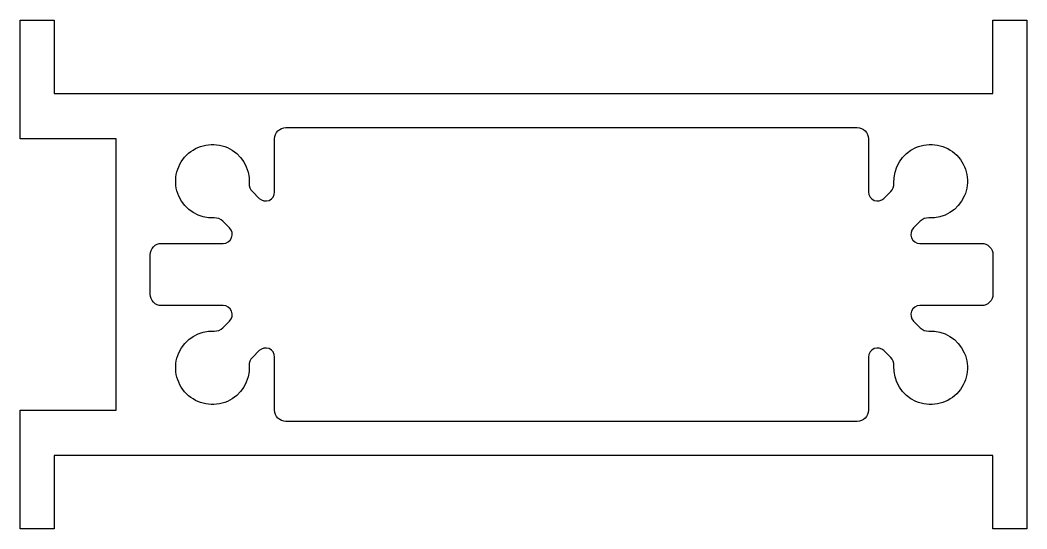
# Model space of a CAD drawing. Header units: millimetres. Extents: x 32.5 to 121.5, y -22.5 to 22.5.
import ezdxf

# ---------------------------------------------------------------- set-up
doc = ezdxf.new("R2010")
doc.units = ezdxf.units.MM

msp = doc.modelspace()

# ---------------------------------------------------------------- linework, layer by layer
msp.add_lwpolyline([(118.5, 16), (118.5, 22.5), (121.5, 22.5), (121.5, -22.5), (118.5, -22.5), (118.5, -16), (35.5, -16), (35.5, -22.5), (32.5, -22.5), (32.5, -12), (41, -12), (41, 12), (32.5, 12), (32.5, 22.5), (35.5, 22.5), (35.5, 16), (118.5, 16)], close=True)
msp.add_lwpolyline([(106.5, 13, -0.414214), (107.5, 12), (107.5, 7.298, 0.668179), (108.866, 6.732), (109.463, 7.329, 0.212044), (109.754, 8.086, -2.597465), (112.836, 5.004, 0.212044), (112.079, 4.713), (111.482, 4.116, 0.668179), (112.048, 2.75), (117.5, 2.75, -0.414214), (118.5, 1.75), (118.5, -1.75, -0.414214), (117.5, -2.75), (112.048, -2.75, 0.668179), (111.482, -4.116), (112.079, -4.713, 0.212044), (112.836, -5.004, -2.597465), (109.754, -8.086, 0.212044), (109.463, -7.329), (108.866, -6.732, 0.668179), (107.5, -7.298), (107.5, -12, -0.414214), (106.5, -13), (56, -13, -0.414214), (55, -12), (55, -7.298, 0.668179), (53.634, -6.732), (53.037, -7.329, 0.212044), (52.746, -8.086, -2.597465), (49.664, -5.004, 0.212044), (50.421, -4.713), (51.018, -4.116, 0.668179), (50.452, -2.75), (45, -2.75, -0.414214), (44, -1.75), (44, 1.75, -0.414214), (45, 2.75), (50.452, 2.75, 0.668179), (51.018, 4.116), (50.421, 4.713, 0.212044), (49.664, 5.004, -2.597465), (52.746, 8.086, 0.212044), (53.037, 7.329), (53.634, 6.732, 0.668179), (55, 7.298), (55, 12, -0.414214), (56, 13), (106.5, 13)], format="xyb", close=True)

doc.saveas('drawing.dxf')
